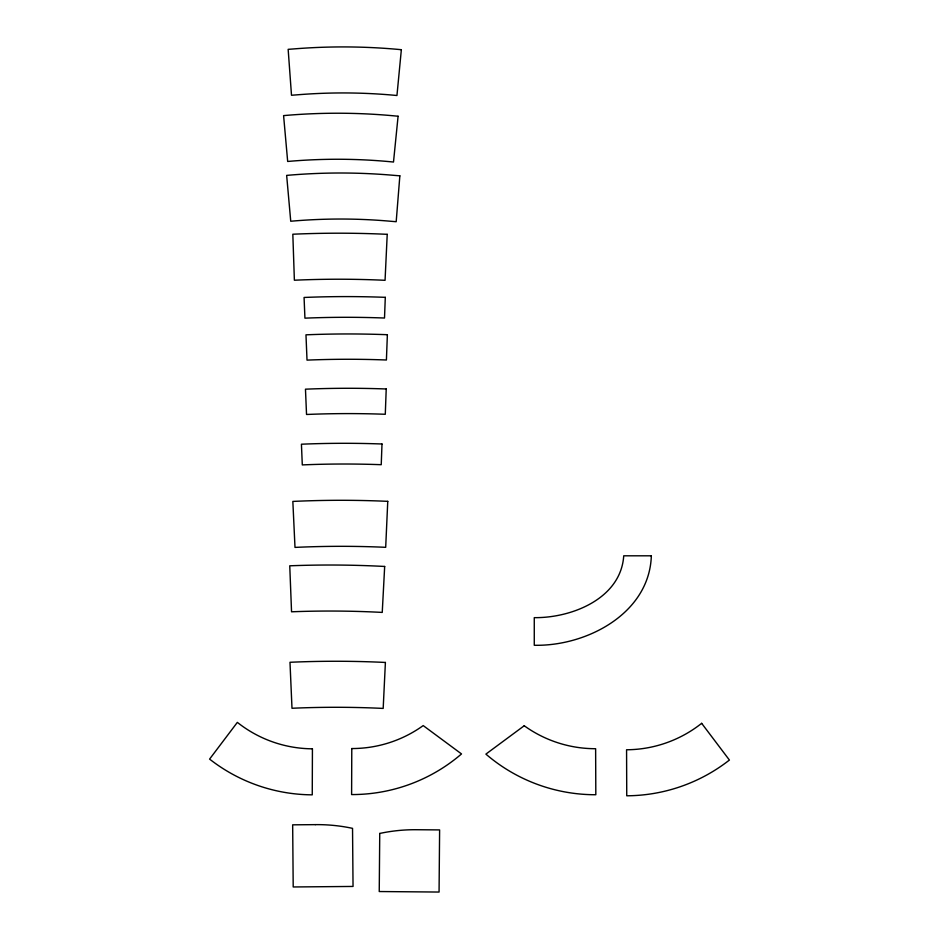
<?xml version="1.0" encoding="UTF-8"?>
<svg xmlns="http://www.w3.org/2000/svg" width="939" height="939" viewBox="0 0 939 939"><rect width="100%" height="100%" fill="white"/><g stroke="black" fill="none" stroke-linecap="round" stroke-linejoin="round"><path stroke-width="1.41" d="M312.429 748.817L312.253 794.84A167.999 167.999 0 0 1 211.639 760.672L209.585 759.111L237.332 722.384L239.21 723.816A121.964 121.964 0 0 0 312.429 748.817M351.785 748.547L351.609 794.57A167.999 167.999 0 0 0 461.519 753.935L423.207 725.589A121.964 121.964 0 0 1 351.785 748.547M379.743 833.445L379.239 891.534L439.065 892.05L439.616 829.912L416.986 829.724A167.999 167.999 0 0 0 379.743 833.445M381.997 443.994L381.234 464.699A1003.944 1003.944 0 0 0 303.18 464.864L302.299 464.946L301.431 444.206A1024.649 1024.649 0 0 1 381.997 443.994M386.222 388.981L385.283 414.275A1001.643 1001.643 0 0 0 307.534 414.439L306.537 414.463L305.468 389.18A1026.949 1026.949 0 0 1 386.222 388.981M385.295 297.334L384.509 318.028A1003.944 1003.944 0 0 0 304.929 318.157L304.072 297.463A1024.649 1024.649 0 0 1 385.295 297.334M387.373 334.707L386.41 360.001A1001.643 1001.643 0 0 0 307.018 360.118L305.973 334.824A1026.949 1026.949 0 0 1 387.373 334.707M387.76 501.344L385.694 547.32A991.279 991.279 0 0 0 294.999 547.402L292.839 501.426A1037.313 1037.313 0 0 1 387.232 501.32L387.76 501.344M387.22 234.327L385.06 280.303A991.279 991.279 0 0 0 294.377 280.221L292.827 234.222A1037.313 1037.313 0 0 1 387.22 234.327M385.401 662.453L383.182 708.417A991.279 991.279 0 0 0 291.994 708.264L289.987 662.277A1037.313 1037.313 0 0 1 385.401 662.453M384.673 566.463L382.243 612.416A991.279 991.279 0 0 0 291.548 611.794L289.752 565.806A1037.313 1037.313 0 0 1 384.673 566.463M651.337 555.806C649.495 613.648 586.323 646.431 534.268 645.269L534.268 617.651C571.698 618.097 620.914 598.601 623.731 555.806L651.337 555.806M399.85 175.828L396.188 221.71L390.577 221.252A565.114 565.114 0 0 0 290.738 221.24L286.653 175.393A611.136 611.136 0 0 1 394.063 175.358L399.85 175.828M401.352 49.697L396.951 95.508A565.114 565.114 0 0 0 297.111 94.827L291.501 95.25L288.156 49.344L293.942 48.91A611.136 611.136 0 0 1 401.352 49.697M398.089 116.236L393.5 162.036A565.114 565.114 0 0 0 287.674 161.461L283.59 115.614A611.136 611.136 0 0 1 398.089 116.236M701.668 723.335L699.79 724.767A121.964 121.964 0 0 1 626.571 749.768L626.747 795.791A167.999 167.999 0 0 0 727.361 761.623L729.415 760.062L701.668 723.335M524.22 725.753L485.897 754.111A167.999 167.999 0 0 0 595.819 794.734L595.631 748.712A121.964 121.964 0 0 1 524.22 725.753M315.293 824.642L292.663 824.829L293.203 886.968L353.041 886.439L352.536 828.351A167.999 167.999 0 0 0 315.293 824.642"/></g></svg>
